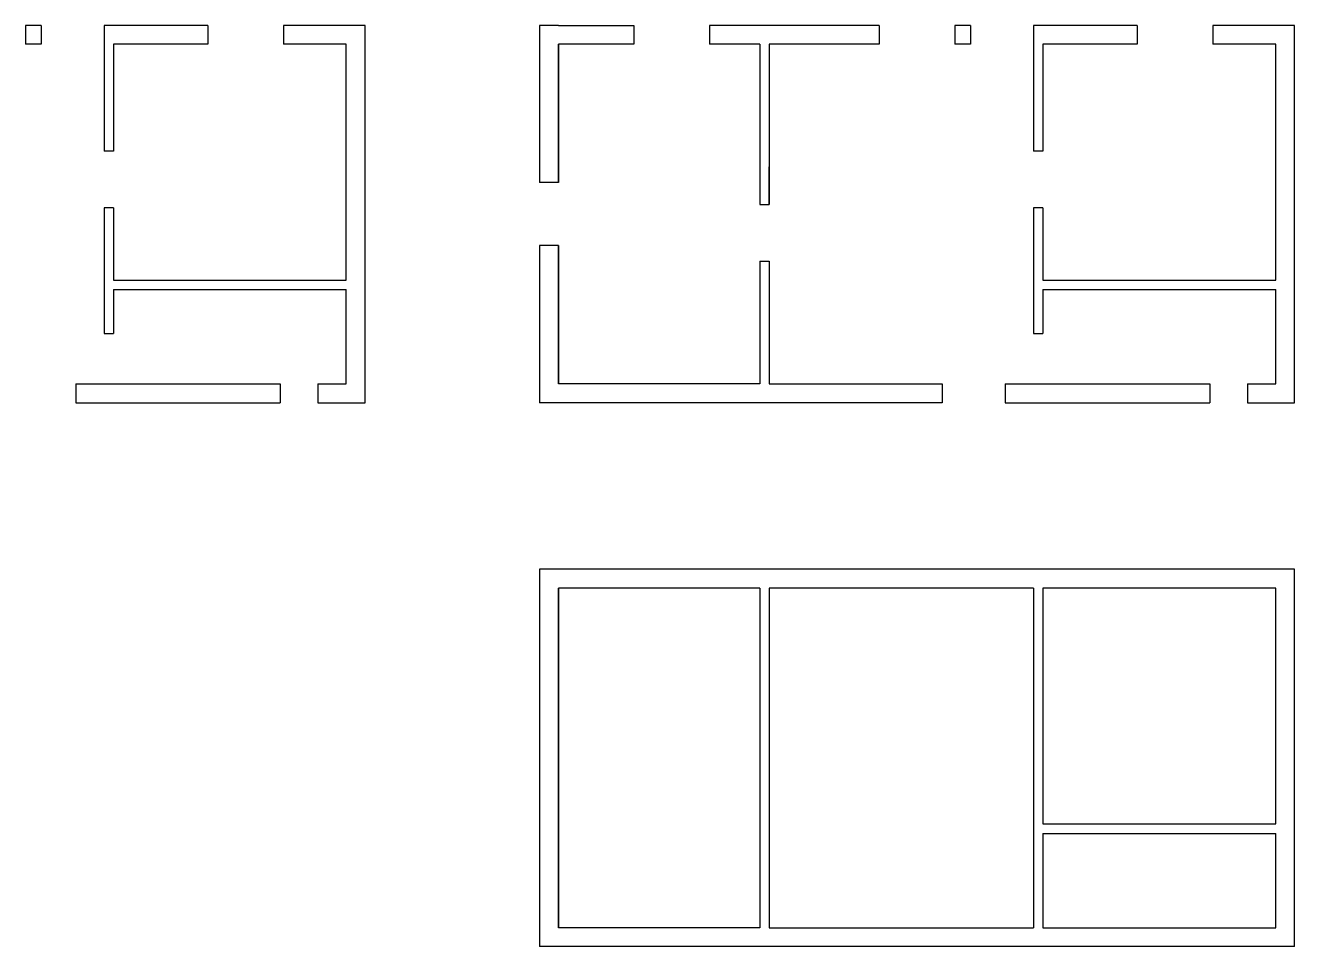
# Model space of a CAD drawing. Header units: metres. Extents: x -46 to 153, y -1 to 83.
# Drawn here: x -18.96 to 1.21, y 52.2 to 66.85 of the extents above; entities that cross this region are included whole.
import ezdxf

# ---------------------------------------------------------------- set-up
doc = ezdxf.new("R2010")
doc.units = ezdxf.units.M
doc.header["$LTSCALE"] = 0.018

msp = doc.modelspace()

# ---------------------------------------------------------------- linework, layer by layer
for p, q in [((-18.711, 66.846), (-18.961, 66.846)), ((-18.961, 66.846), (-18.961, 66.546)), ((-18.711, 66.846), (-18.711, 66.546)), ((-16.061, 66.846), (-17.711, 66.846)), ((-17.711, 66.846), (-17.711, 66.546)), ((-16.061, 66.846), (-16.061, 66.546)), ((-13.561, 66.846), (-14.861, 66.846)), ((-14.861, 66.846), (-14.861, 66.546)), ((-13.561, 60.846), (-13.561, 66.846)), ((-10.79, 66.846), (-10.79, 64.346)), ((-10.49, 66.846), (-10.79, 66.846)), ((-10.49, 66.846), (-9.29, 66.846)), ((-9.29, 66.846), (-9.29, 66.546)), ((-8.09, 66.846), (-8.09, 66.546)), ((-5.39, 66.846), (-8.09, 66.846)), ((-5.39, 66.846), (-5.39, 66.546)), ((-3.94, 66.846), (-4.19, 66.846)), ((-4.19, 66.846), (-4.19, 66.546)), ((-3.94, 66.846), (-3.94, 66.546)), ((-1.29, 66.846), (-2.94, 66.846)), ((-2.94, 66.846), (-2.94, 66.546)), ((-1.29, 66.846), (-1.29, 66.546)), ((1.21, 66.846), (-0.09, 66.846)), ((-0.09, 66.846), (-0.09, 66.546)), ((1.21, 60.846), (1.21, 66.846)), ((-18.711, 66.546), (-18.961, 66.546)), ((-17.711, 66.546), (-17.711, 64.846)), ((-16.061, 66.546), (-17.561, 66.546)), ((-17.561, 66.546), (-17.561, 64.846)), ((-13.861, 66.546), (-14.861, 66.546)), ((-13.861, 62.796), (-13.861, 66.546)), ((-9.29, 66.546), (-10.49, 66.546)), ((-10.49, 66.546), (-10.49, 64.346)), ((-10.49, 64.346), (-10.49, 66.546)), ((-10.49, 66.546), (-10.49, 64.346)), ((-7.29, 66.546), (-8.09, 66.546)), ((-7.29, 66.546), (-7.29, 63.996)), ((-5.39, 66.546), (-7.14, 66.546)), ((-7.14, 66.546), (-7.14, 63.996)), ((-3.94, 66.546), (-4.19, 66.546)), ((-2.94, 66.546), (-2.94, 64.846)), ((-1.29, 66.546), (-2.79, 66.546)), ((-2.79, 66.546), (-2.79, 64.846)), ((0.91, 66.546), (-0.09, 66.546)), ((0.91, 62.796), (0.91, 66.546)), ((-17.561, 64.846), (-17.711, 64.846)), ((-2.79, 64.846), (-2.94, 64.846)), ((-7.14, 63.996), (-7.14, 64.596)), ((-10.49, 64.346), (-10.79, 64.346)), ((-17.561, 63.946), (-17.711, 63.946)), ((-17.711, 63.946), (-17.711, 61.946)), ((-17.561, 63.946), (-17.561, 62.796)), ((-7.29, 63.996), (-7.14, 63.996)), ((-2.79, 63.946), (-2.94, 63.946)), ((-2.94, 63.946), (-2.94, 61.946)), ((-2.79, 63.946), (-2.79, 62.796)), ((-10.79, 63.346), (-10.79, 60.846)), ((-10.49, 63.346), (-10.79, 63.346)), ((-10.49, 63.346), (-10.49, 61.146)), ((-10.49, 61.146), (-10.49, 63.346)), ((-7.29, 63.096), (-7.14, 63.096)), ((-7.29, 63.096), (-7.29, 61.146)), ((-7.14, 63.096), (-7.14, 61.146)), ((-17.561, 62.796), (-13.861, 62.796)), ((-2.79, 62.796), (0.91, 62.796)), ((-17.561, 62.646), (-13.861, 62.646)), ((-17.561, 62.646), (-17.561, 61.946)), ((-17.561, 62.646), (-16.361, 62.646)), ((-13.861, 61.146), (-13.861, 62.646)), ((-2.79, 62.646), (0.91, 62.646)), ((-2.79, 62.646), (-2.79, 61.946)), ((-2.79, 62.646), (-1.59, 62.646)), ((0.91, 61.146), (0.91, 62.646)), ((-17.711, 61.946), (-17.561, 61.946)), ((-2.94, 61.946), (-2.79, 61.946)), ((-18.161, 61.146), (-14.911, 61.146)), ((-18.161, 61.146), (-18.161, 60.846)), ((-14.911, 61.146), (-14.911, 60.846)), ((-14.311, 61.146), (-13.861, 61.146)), ((-14.311, 61.146), (-14.311, 60.846)), ((-7.29, 61.146), (-10.49, 61.146)), ((-7.14, 61.146), (-4.39, 61.146)), ((-4.39, 61.146), (-4.39, 60.846)), ((-3.39, 61.146), (-0.14, 61.146)), ((-3.39, 61.146), (-3.39, 60.846)), ((-0.14, 61.146), (-0.14, 60.846)), ((0.46, 61.146), (0.91, 61.146)), ((0.46, 61.146), (0.46, 60.846)), ((-18.161, 60.846), (-14.911, 60.846)), ((-14.311, 60.846), (-13.561, 60.846)), ((-4.39, 60.846), (-10.79, 60.846)), ((-3.39, 60.846), (-0.14, 60.846)), ((0.46, 60.846), (1.21, 60.846)), ((-10.79, 58.196), (-10.79, 52.196)), ((-10.49, 58.196), (-10.79, 58.196)), ((1.21, 58.196), (-10.49, 58.196)), ((1.21, 52.196), (1.21, 58.196)), ((-7.29, 57.896), (-10.49, 57.896)), ((-10.49, 57.896), (-10.49, 52.496)), ((-10.49, 52.496), (-10.49, 57.896)), ((-7.29, 57.896), (-7.29, 52.496)), ((-7.14, 57.896), (-7.14, 52.496)), ((-2.94, 57.896), (-7.14, 57.896)), ((-2.94, 57.896), (-2.94, 52.496)), ((0.91, 57.896), (-2.79, 57.896)), ((-2.79, 57.896), (-2.79, 54.146)), ((0.91, 54.146), (0.91, 57.896)), ((-2.79, 54.146), (0.91, 54.146)), ((-2.79, 53.996), (0.91, 53.996)), ((-2.79, 53.996), (-2.79, 52.496)), ((0.91, 52.496), (0.91, 53.996)), ((-7.29, 52.496), (-10.49, 52.496)), ((-7.14, 52.496), (-2.94, 52.496)), ((-2.79, 52.496), (0.91, 52.496)), ((1.21, 52.196), (-10.79, 52.196))]:
    msp.add_line(p, q)

doc.saveas('drawing.dxf')
